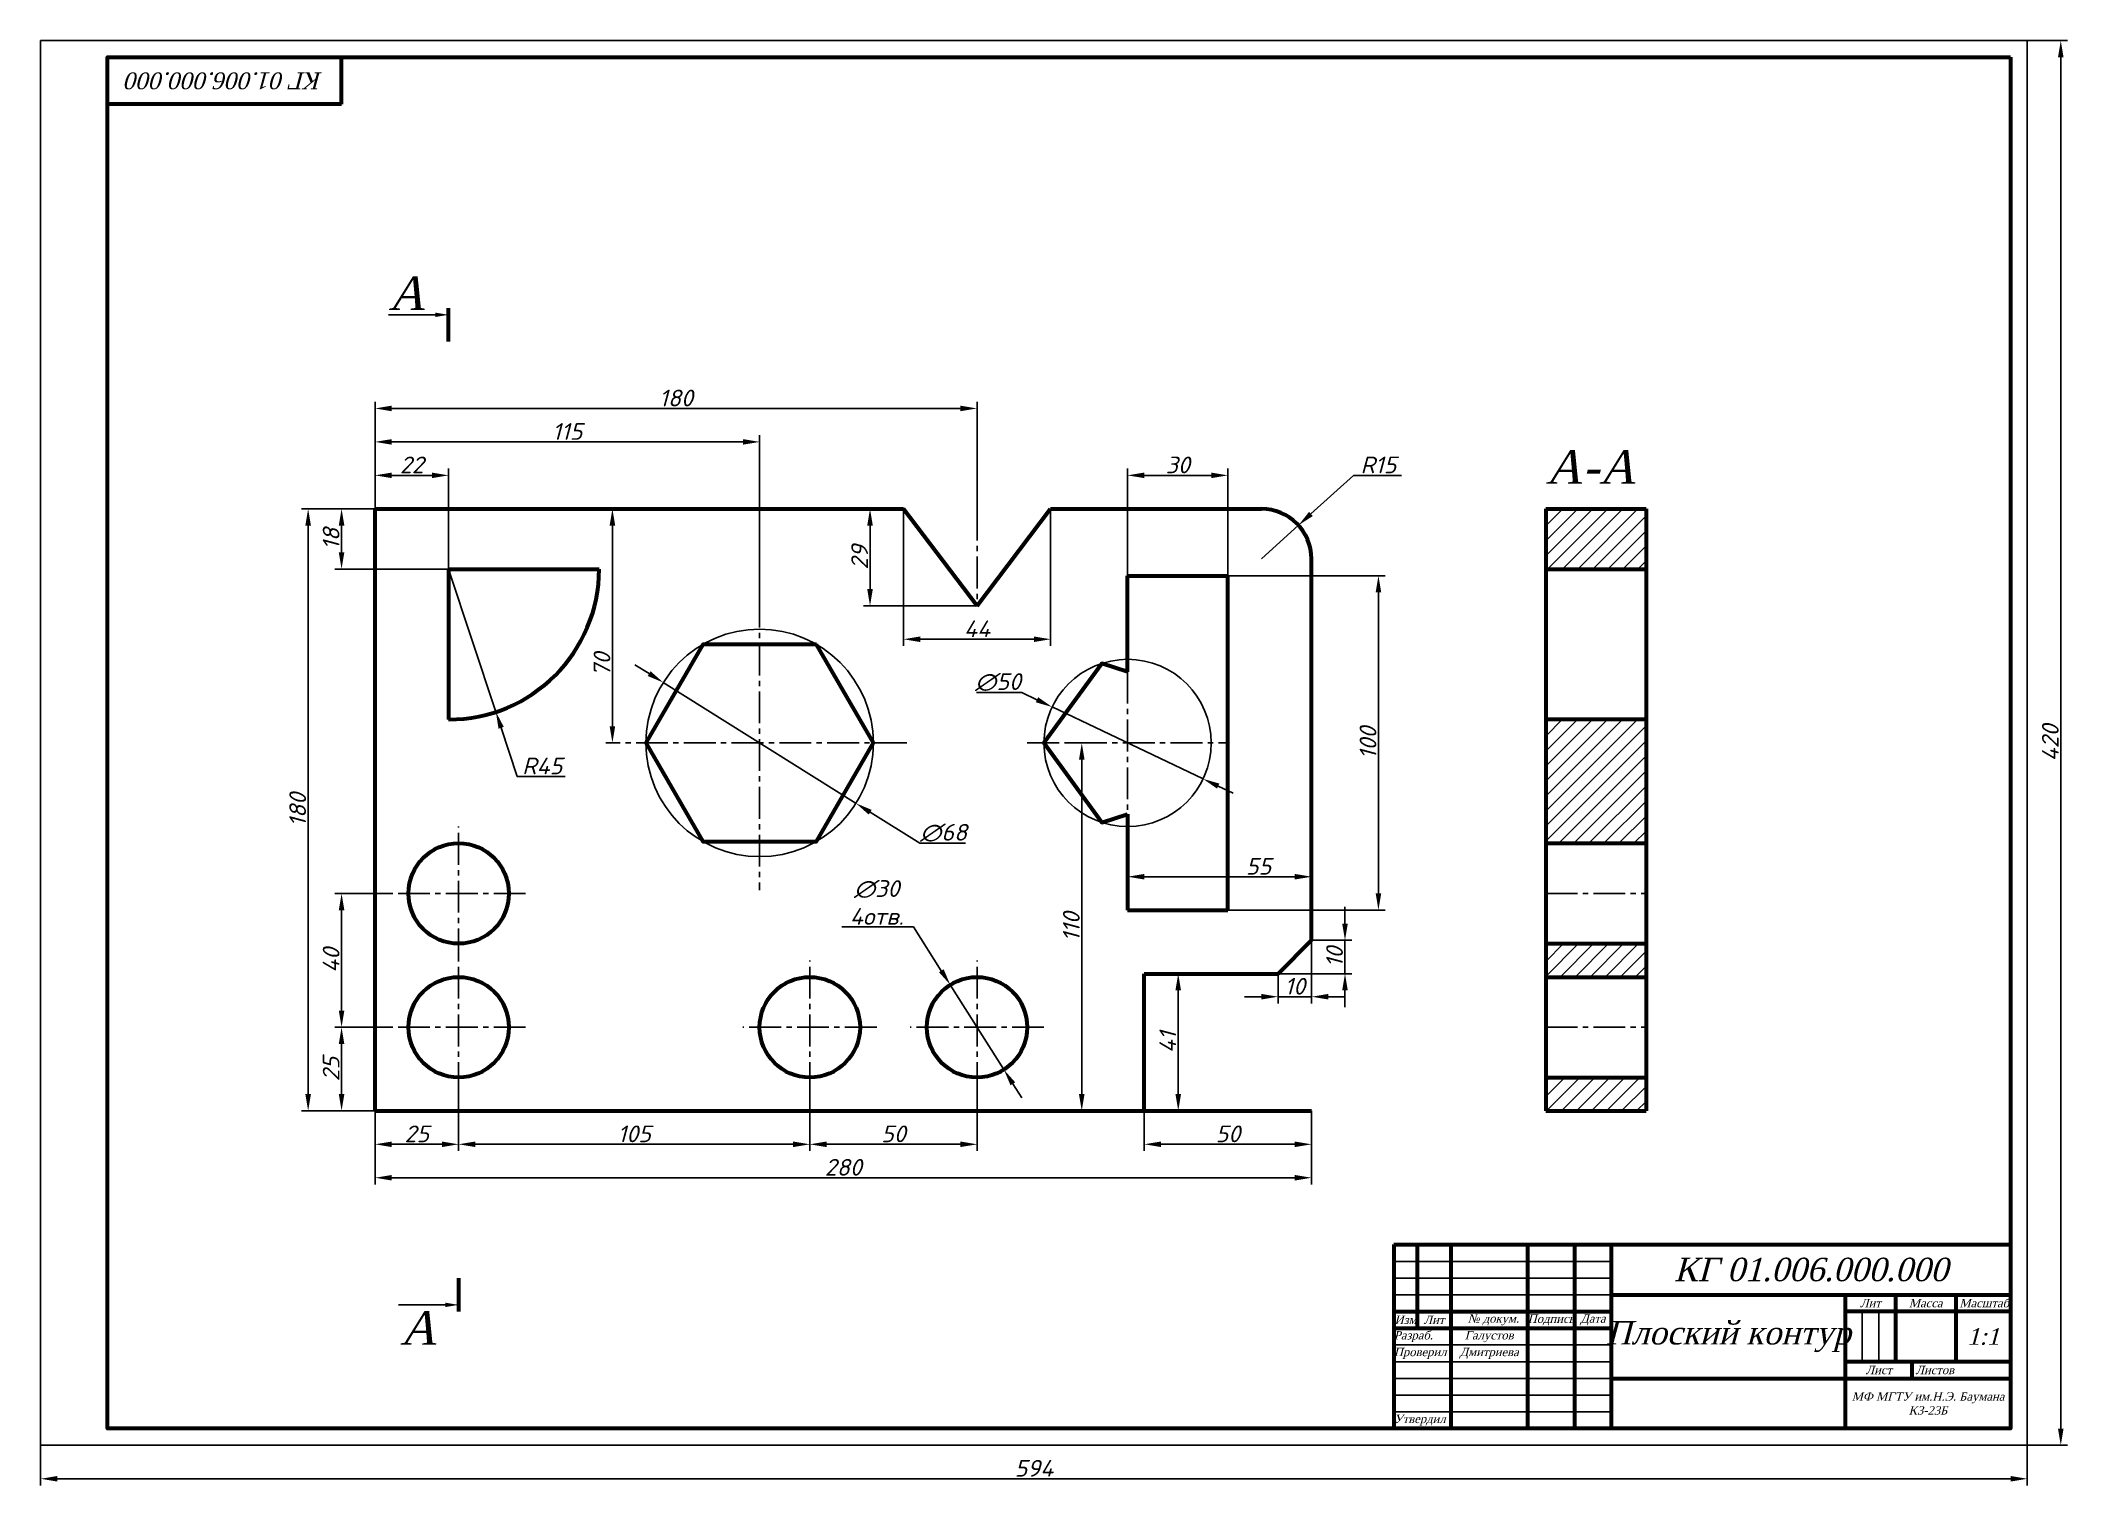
# Model space of a CAD drawing. Header units: millimetres. Extents: x 0 to 606, y -12 to 420.
import ezdxf
from ezdxf import colors
from ezdxf.entities.mleader import LeaderData, LeaderLine
from ezdxf.math import Vec2, Vec3

# ---------------------------------------------------------------- set-up
doc = ezdxf.new("R2010")
doc.units = ezdxf.units.MM
doc.header["$LTSCALE"] = 0.5
doc.linetypes.add('CENTER2', pattern=[28.575, 19.05, -3.175, 3.175, -3.175])
for name, color, linetype, lineweight in [('Осевая', 30, 'CENTER2', 25), ('Основная сплошная', 170, 'Continuous', 60), ('Размеры', 12, 'Continuous', 25), ('Тонкая', 238, 'Continuous', 25)]:
    doc.layers.add(name, color=color, linetype=linetype, lineweight=lineweight)
doc.styles.get("Standard").update_dxf_attribs({"font": 'arial.ttf'})
doc.styles.add('Надписи', font='times.ttf', dxfattribs={"oblique": 15})
doc.styles.add('Размеры', font='romans.shx', dxfattribs={"oblique": 15, "height": 5})
doc.dimstyles.new('ISO-25', dxfattribs={"dimtxt": 5, "dimasz": 5, "dimexe": 2, "dimexo": 0, "dimtad": 1, "dimtoh": 1, "dimdec": 0, "dimdsep": 46, "dimtxsty": 'Размеры', "dimcen": 2.5, "dimadec": 0, "dimazin": 0, "dimtfac": 1, "dimtdec": 0, "dimtmove": 0, "dimatfit": 0, "dimfxl": 1, "dimarcsym": 0})

# ---------------------------------------------------------------- blocks, each defined once
blk = doc.blocks.new('*D6')
at = {"layer": 'Defpoints', "color": 0, "transparency": 16777216}
for p in [(0, 0), (594, 0), (594, -10)]:
    blk.add_point(p, dxfattribs=at)
at = {"layer": 'Размеры', "color": 0, "lineweight": -2, "transparency": 16777216}
for p, q in [((0, 0), (0, -12)), ((594, 0), (594, -12)), ((5, -10), (589, -10))]:
    blk.add_line(p, q, dxfattribs=at)
at = {"layer": 'Размеры', "color": 0, "transparency": 16777216}
for points in [[(5, -9.17), (5, -10.83), (0, -10)], [(589, -9.17), (589, -10.83), (594, -10)]]:
    blk.add_solid(points, dxfattribs=at)
at = {"layer": 'Размеры', "color": 0, "transparency": 16777216, "insert": (297, -6.87), "char_height": 5, "attachment_point": 5, "style": 'Размеры'}
blk.add_mtext('594', dxfattribs=at)
blk = doc.blocks.new('*D7')
at = {"layer": 'Defpoints', "color": 0, "transparency": 16777216}
for p in [(594, 420), (604, 420), (594, 0)]:
    blk.add_point(p, dxfattribs=at)
at = {"layer": 'Размеры', "color": 0, "lineweight": -2, "transparency": 16777216}
for p, q in [((594, 420), (606, 420)), ((604, 5), (604, 415)), ((594, 0), (606, 0))]:
    blk.add_line(p, q, dxfattribs=at)
at = {"layer": 'Размеры', "color": 0, "transparency": 16777216}
for points in [[(603.17, 415), (604.83, 415), (604, 420)], [(603.17, 5), (604.83, 5), (604, 0)]]:
    blk.add_solid(points, dxfattribs=at)
at = {"layer": 'Размеры', "color": 0, "transparency": 16777216, "insert": (600.88, 210), "char_height": 5, "attachment_point": 5, "rotation": 90, "style": 'Размеры'}
blk.add_mtext('420', dxfattribs=at)
blk = doc.blocks.new('*D8')
at = {"layer": 'Defpoints', "color": 0, "transparency": 16777216}
for p in [(125, 105), (100, 100), (125, 90)]:
    blk.add_point(p, dxfattribs=at)
at = {"layer": 'Размеры', "color": 0, "lineweight": -2, "transparency": 16777216}
for p, q in [((125, 105), (125, 88)), ((100, 100), (100, 88)), ((105, 90), (120, 90))]:
    blk.add_line(p, q, dxfattribs=at)
at = {"layer": 'Размеры', "color": 0, "transparency": 16777216}
for points in [[(105, 90.83), (105, 89.17), (100, 90)], [(120, 90.83), (120, 89.17), (125, 90)]]:
    blk.add_solid(points, dxfattribs=at)
at = {"layer": 'Размеры', "color": 0, "transparency": 16777216, "insert": (112.5, 93.12), "char_height": 5, "attachment_point": 5, "style": 'Размеры'}
blk.add_mtext('25', dxfattribs=at)
blk = doc.blocks.new('*D9')
at = {"layer": 'Defpoints', "color": 0, "transparency": 16777216}
for p in [(125, 105), (230, 105), (230, 90)]:
    blk.add_point(p, dxfattribs=at)
at = {"layer": 'Размеры', "color": 0, "lineweight": -2, "transparency": 16777216}
for p, q in [((125, 105), (125, 88)), ((230, 105), (230, 88)), ((130, 90), (225, 90))]:
    blk.add_line(p, q, dxfattribs=at)
at = {"layer": 'Размеры', "color": 0, "transparency": 16777216}
for points in [[(130, 90.83), (130, 89.17), (125, 90)], [(225, 90.83), (225, 89.17), (230, 90)]]:
    blk.add_solid(points, dxfattribs=at)
at = {"layer": 'Размеры', "color": 0, "transparency": 16777216, "insert": (177.5, 93.12), "char_height": 5, "attachment_point": 5, "style": 'Размеры'}
blk.add_mtext('105', dxfattribs=at)
blk = doc.blocks.new('*D10')
at = {"layer": 'Defpoints', "color": 0, "transparency": 16777216}
for p in [(230, 105), (280, 105), (280, 90)]:
    blk.add_point(p, dxfattribs=at)
at = {"layer": 'Размеры', "color": 0, "lineweight": -2, "transparency": 16777216}
for p, q in [((230, 105), (230, 88)), ((280, 105), (280, 88)), ((235, 90), (275, 90))]:
    blk.add_line(p, q, dxfattribs=at)
at = {"layer": 'Размеры', "color": 0, "transparency": 16777216}
for points in [[(235, 90.83), (235, 89.17), (230, 90)], [(275, 90.83), (275, 89.17), (280, 90)]]:
    blk.add_solid(points, dxfattribs=at)
at = {"layer": 'Размеры', "color": 0, "transparency": 16777216, "insert": (255, 93.12), "char_height": 5, "attachment_point": 5, "style": 'Размеры'}
blk.add_mtext('50', dxfattribs=at)
blk = doc.blocks.new('*D11')
at = {"layer": 'Defpoints', "color": 0, "transparency": 16777216}
for p in [(330, 100), (380, 100), (380, 90)]:
    blk.add_point(p, dxfattribs=at)
at = {"layer": 'Размеры', "color": 0, "lineweight": -2, "transparency": 16777216}
for p, q in [((330, 100), (330, 88)), ((380, 100), (380, 88)), ((335, 90), (375, 90))]:
    blk.add_line(p, q, dxfattribs=at)
at = {"layer": 'Размеры', "color": 0, "transparency": 16777216}
for points in [[(335, 90.83), (335, 89.17), (330, 90)], [(375, 90.83), (375, 89.17), (380, 90)]]:
    blk.add_solid(points, dxfattribs=at)
at = {"layer": 'Размеры', "color": 0, "transparency": 16777216, "insert": (355, 93.12), "char_height": 5, "attachment_point": 5, "style": 'Размеры'}
blk.add_mtext('50', dxfattribs=at)
blk = doc.blocks.new('*D12')
at = {"layer": 'Defpoints', "color": 0, "transparency": 16777216}
for p in [(100, 100), (380, 100), (380, 80)]:
    blk.add_point(p, dxfattribs=at)
at = {"layer": 'Размеры', "color": 0, "lineweight": -2, "transparency": 16777216}
for p, q in [((100, 100), (100, 78)), ((380, 100), (380, 78)), ((105, 80), (375, 80))]:
    blk.add_line(p, q, dxfattribs=at)
at = {"layer": 'Размеры', "color": 0, "transparency": 16777216}
for points in [[(105, 80.83), (105, 79.17), (100, 80)], [(375, 80.83), (375, 79.17), (380, 80)]]:
    blk.add_solid(points, dxfattribs=at)
at = {"layer": 'Размеры', "color": 0, "transparency": 16777216, "insert": (240, 83.12), "char_height": 5, "attachment_point": 5, "style": 'Размеры'}
blk.add_mtext('280', dxfattribs=at)
blk = doc.blocks.new('*D13')
at = {"layer": 'Defpoints', "color": 0, "transparency": 16777216}
for p in [(330, 141), (340.14, 141), (330, 100)]:
    blk.add_point(p, dxfattribs=at)
at = {"layer": 'Размеры', "color": 0, "lineweight": -2, "transparency": 16777216}
for p, q in [((330, 141), (342.14, 141)), ((340.14, 105), (340.14, 136)), ((330, 100), (342.14, 100))]:
    blk.add_line(p, q, dxfattribs=at)
at = {"layer": 'Размеры', "color": 0, "transparency": 16777216}
for points in [[(339.31, 136), (340.98, 136), (340.14, 141)], [(339.31, 105), (340.98, 105), (340.14, 100)]]:
    blk.add_solid(points, dxfattribs=at)
at = {"layer": 'Размеры', "color": 0, "transparency": 16777216, "insert": (337.02, 120.5), "char_height": 5, "attachment_point": 5, "rotation": 90, "style": 'Размеры'}
blk.add_mtext('41', dxfattribs=at)
blk = doc.blocks.new('*D14')
at = {"layer": 'Defpoints', "color": 0, "transparency": 16777216}
for p in [(370, 141), (380, 141), (380, 134.12)]:
    blk.add_point(p, dxfattribs=at)
at = {"layer": 'Размеры', "color": 0, "lineweight": -2, "transparency": 16777216}
for p, q in [((370, 141), (370, 132.12)), ((380, 141), (380, 132.12)), ((365, 134.12), (360, 134.12)), ((370, 134.12), (380, 134.12)), ((385, 134.12), (390, 134.12))]:
    blk.add_line(p, q, dxfattribs=at)
at = {"layer": 'Размеры', "color": 0, "transparency": 16777216}
for points in [[(365, 134.96), (365, 133.29), (370, 134.12)], [(385, 134.96), (385, 133.29), (380, 134.12)]]:
    blk.add_solid(points, dxfattribs=at)
at = {"layer": 'Размеры', "color": 0, "transparency": 16777216, "insert": (375, 137.25), "char_height": 5, "attachment_point": 5, "style": 'Размеры'}
blk.add_mtext('10', dxfattribs=at)
blk = doc.blocks.new('*D15')
at = {"layer": 'Defpoints', "color": 0, "transparency": 16777216}
for p in [(380, 151), (390, 151), (380, 141)]:
    blk.add_point(p, dxfattribs=at)
at = {"layer": 'Размеры', "color": 0, "lineweight": -2, "transparency": 16777216}
for p, q in [((390, 156), (390, 161)), ((380, 151), (392, 151)), ((390, 141), (390, 151)), ((380, 141), (392, 141)), ((390, 136), (390, 131))]:
    blk.add_line(p, q, dxfattribs=at)
at = {"layer": 'Размеры', "color": 0, "transparency": 16777216}
for points in [[(389.17, 156), (390.83, 156), (390, 151)], [(389.17, 136), (390.83, 136), (390, 141)]]:
    blk.add_solid(points, dxfattribs=at)
at = {"layer": 'Размеры', "color": 0, "transparency": 16777216, "insert": (386.88, 146), "char_height": 5, "attachment_point": 5, "rotation": 90, "style": 'Размеры'}
blk.add_mtext('10', dxfattribs=at)
blk = doc.blocks.new('*D16')
at = {"layer": 'Defpoints', "color": 0, "transparency": 16777216}
for p in [(90, 125), (105, 125), (100, 100)]:
    blk.add_point(p, dxfattribs=at)
at = {"layer": 'Размеры', "color": 0, "lineweight": -2, "transparency": 16777216}
for p, q in [((105, 125), (88, 125)), ((90, 105), (90, 120)), ((100, 100), (88, 100))]:
    blk.add_line(p, q, dxfattribs=at)
at = {"layer": 'Размеры', "color": 0, "transparency": 16777216}
for points in [[(89.17, 120), (90.83, 120), (90, 125)], [(89.17, 105), (90.83, 105), (90, 100)]]:
    blk.add_solid(points, dxfattribs=at)
at = {"layer": 'Размеры', "color": 0, "transparency": 16777216, "insert": (86.88, 112.5), "char_height": 5, "attachment_point": 5, "rotation": 90, "style": 'Размеры'}
blk.add_mtext('25', dxfattribs=at)
blk = doc.blocks.new('*D17')
at = {"layer": 'Defpoints', "color": 0, "transparency": 16777216}
for p in [(90, 165), (105, 165), (105, 125)]:
    blk.add_point(p, dxfattribs=at)
at = {"layer": 'Размеры', "color": 0, "lineweight": -2, "transparency": 16777216}
for p, q in [((105, 165), (88, 165)), ((90, 130), (90, 160)), ((105, 125), (88, 125))]:
    blk.add_line(p, q, dxfattribs=at)
at = {"layer": 'Размеры', "color": 0, "transparency": 16777216}
for points in [[(89.17, 160), (90.83, 160), (90, 165)], [(89.17, 130), (90.83, 130), (90, 125)]]:
    blk.add_solid(points, dxfattribs=at)
at = {"layer": 'Размеры', "color": 0, "transparency": 16777216, "insert": (86.88, 145), "char_height": 5, "attachment_point": 5, "rotation": 90, "style": 'Размеры'}
blk.add_mtext('40', dxfattribs=at)
blk = doc.blocks.new('*D18')
at = {"layer": 'Defpoints', "color": 0, "transparency": 16777216}
for p in [(100, 280), (80, 100), (100, 100)]:
    blk.add_point(p, dxfattribs=at)
at = {"layer": 'Размеры', "color": 0, "lineweight": -2, "transparency": 16777216}
for p, q in [((100, 280), (78, 280)), ((80, 275), (80, 105)), ((100, 100), (78, 100))]:
    blk.add_line(p, q, dxfattribs=at)
at = {"layer": 'Размеры', "color": 0, "transparency": 16777216}
for points in [[(79.17, 275), (80.83, 275), (80, 280)], [(79.17, 105), (80.83, 105), (80, 100)]]:
    blk.add_solid(points, dxfattribs=at)
at = {"layer": 'Размеры', "color": 0, "transparency": 16777216, "insert": (76.88, 190), "char_height": 5, "attachment_point": 5, "rotation": 90, "style": 'Размеры'}
blk.add_mtext('180', dxfattribs=at)
blk = doc.blocks.new('*D19')
at = {"layer": 'Defpoints', "color": 0, "transparency": 16777216}
for p in [(258, 280), (302, 280), (302, 241)]:
    blk.add_point(p, dxfattribs=at)
at = {"layer": 'Размеры', "color": 0, "lineweight": -2, "transparency": 16777216}
for p, q in [((258, 280), (258, 239)), ((302, 280), (302, 239)), ((263, 241), (297, 241))]:
    blk.add_line(p, q, dxfattribs=at)
at = {"layer": 'Размеры', "color": 0, "transparency": 16777216}
for points in [[(263, 241.83), (263, 240.17), (258, 241)], [(297, 241.83), (297, 240.17), (302, 241)]]:
    blk.add_solid(points, dxfattribs=at)
at = {"layer": 'Размеры', "color": 0, "transparency": 16777216, "insert": (280, 244.12), "char_height": 5, "attachment_point": 5, "style": 'Размеры'}
blk.add_mtext('44', dxfattribs=at)
blk = doc.blocks.new('*D20')
at = {"layer": 'Defpoints', "color": 0, "transparency": 16777216}
for p in [(258, 280), (248, 251), (280, 251)]:
    blk.add_point(p, dxfattribs=at)
at = {"layer": 'Размеры', "color": 0, "lineweight": -2, "transparency": 16777216}
for p, q in [((258, 280), (246, 280)), ((248, 275), (248, 256)), ((280, 251), (246, 251))]:
    blk.add_line(p, q, dxfattribs=at)
at = {"layer": 'Размеры', "color": 0, "transparency": 16777216}
for points in [[(247.17, 275), (248.83, 275), (248, 280)], [(247.17, 256), (248.83, 256), (248, 251)]]:
    blk.add_solid(points, dxfattribs=at)
at = {"layer": 'Размеры', "color": 0, "transparency": 16777216, "insert": (244.88, 265.5), "char_height": 5, "attachment_point": 5, "rotation": 90, "style": 'Размеры'}
blk.add_mtext('29', dxfattribs=at)
blk = doc.blocks.new('*D21')
at = {"layer": 'Defpoints', "color": 0, "transparency": 16777216}
for p in [(376.1, 275.09), (365, 265)]:
    blk.add_point(p, dxfattribs=at)
at = {"layer": 'Размеры', "color": 0, "lineweight": -2, "transparency": 16777216}
for p, q in [((379.8, 278.45), (392.51, 290)), ((392.51, 290), (406.86, 290)), ((365, 265), (376.1, 275.09))]:
    blk.add_line(p, q, dxfattribs=at)
at = {"layer": 'Размеры', "color": 0, "transparency": 16777216}
blk.add_solid([(379.24, 279.07), (380.36, 277.83), (376.1, 275.09)], dxfattribs=at)
at = {"layer": 'Размеры', "color": 0, "transparency": 16777216, "insert": (400, 293.12), "char_height": 5, "attachment_point": 5, "style": 'Размеры'}
blk.add_mtext('R15', dxfattribs=at)
blk = doc.blocks.new('*D22')
at = {"layer": 'Defpoints', "color": 0, "transparency": 16777216}
for p in [(271.98, 137.68), (288.02, 112.32)]:
    blk.add_point(p, dxfattribs=at)
at = {"layer": 'Размеры', "color": 0, "lineweight": -2, "transparency": 16777216}
for p, q in [((261.03, 155), (239.6, 155)), ((269.31, 141.9), (261.03, 155)), ((288.02, 112.32), (271.98, 137.68)), ((290.69, 108.1), (293.36, 103.87))]:
    blk.add_line(p, q, dxfattribs=at)
at = {"layer": 'Размеры', "color": 0, "transparency": 16777216}
for points in [[(270.01, 142.35), (268.61, 141.46), (271.98, 137.68)], [(291.39, 108.54), (289.99, 107.65), (288.02, 112.32)]]:
    blk.add_solid(points, dxfattribs=at)
at = {"layer": 'Размеры', "color": 0, "transparency": 16777216, "insert": (250, 162.29), "char_height": 5, "attachment_point": 5, "style": 'Размеры'}
blk.add_mtext('∅30\\P4отв.', dxfattribs=at)
blk = doc.blocks.new('*D23')
at = {"layer": 'Defpoints', "color": 0, "transparency": 16777216}
for p in [(90, 280), (122, 280), (122, 262)]:
    blk.add_point(p, dxfattribs=at)
at = {"layer": 'Размеры', "color": 0, "lineweight": -2, "transparency": 16777216}
for p, q in [((122, 280), (88, 280)), ((90, 267), (90, 275)), ((122, 262), (88, 262))]:
    blk.add_line(p, q, dxfattribs=at)
at = {"layer": 'Размеры', "color": 0, "transparency": 16777216}
for points in [[(89.17, 275), (90.83, 275), (90, 280)], [(89.17, 267), (90.83, 267), (90, 262)]]:
    blk.add_solid(points, dxfattribs=at)
at = {"layer": 'Размеры', "color": 0, "transparency": 16777216, "insert": (86.88, 271), "char_height": 5, "attachment_point": 5, "rotation": 90, "style": 'Размеры'}
blk.add_mtext('18', dxfattribs=at)
blk = doc.blocks.new('*D24')
at = {"layer": 'Defpoints', "color": 0, "transparency": 16777216}
for p in [(100, 290), (100, 262), (122, 262)]:
    blk.add_point(p, dxfattribs=at)
at = {"layer": 'Размеры', "color": 0, "lineweight": -2, "transparency": 16777216}
for p, q in [((100, 262), (100, 292)), ((122, 262), (122, 292)), ((117, 290), (105, 290))]:
    blk.add_line(p, q, dxfattribs=at)
at = {"layer": 'Размеры', "color": 0, "transparency": 16777216}
for points in [[(105, 290.83), (105, 289.17), (100, 290)], [(117, 290.83), (117, 289.17), (122, 290)]]:
    blk.add_solid(points, dxfattribs=at)
at = {"layer": 'Размеры', "color": 0, "transparency": 16777216, "insert": (111, 293.12), "char_height": 5, "attachment_point": 5, "style": 'Размеры'}
blk.add_mtext('22', dxfattribs=at)
blk = doc.blocks.new('*D25')
at = {"layer": 'Defpoints', "color": 0, "transparency": 16777216}
for p in [(215, 300), (100, 280), (215, 254)]:
    blk.add_point(p, dxfattribs=at)
at = {"layer": 'Размеры', "color": 0, "lineweight": -2, "transparency": 16777216}
for p, q in [((100, 280), (100, 302)), ((105, 300), (210, 300)), ((215, 254), (215, 302))]:
    blk.add_line(p, q, dxfattribs=at)
at = {"layer": 'Размеры', "color": 0, "transparency": 16777216}
for points in [[(105, 300.83), (105, 299.17), (100, 300)], [(210, 300.83), (210, 299.17), (215, 300)]]:
    blk.add_solid(points, dxfattribs=at)
at = {"layer": 'Размеры', "color": 0, "transparency": 16777216, "insert": (157.5, 303.12), "char_height": 5, "attachment_point": 5, "style": 'Размеры'}
blk.add_mtext('115', dxfattribs=at)
blk = doc.blocks.new('*D26')
at = {"layer": 'Defpoints', "color": 0, "transparency": 16777216}
for p in [(186.19, 228.06), (243.81, 191.94)]:
    blk.add_point(p, dxfattribs=at)
at = {"layer": 'Размеры', "color": 0, "lineweight": -2, "transparency": 16777216}
for p, q in [((181.96, 230.72), (177.72, 233.37)), ((186.19, 228.06), (243.81, 191.94)), ((248.04, 189.28), (262.85, 180)), ((262.85, 180), (276.53, 180))]:
    blk.add_line(p, q, dxfattribs=at)
at = {"layer": 'Размеры', "color": 0, "transparency": 16777216}
for points in [[(182.4, 231.42), (181.51, 230.01), (186.19, 228.06)], [(248.49, 189.99), (247.6, 188.58), (243.81, 191.94)]]:
    blk.add_solid(points, dxfattribs=at)
at = {"layer": 'Размеры', "color": 0, "transparency": 16777216, "insert": (270, 183.12), "char_height": 5, "attachment_point": 5, "style": 'Размеры'}
blk.add_mtext('∅68', dxfattribs=at)
blk = doc.blocks.new('*D27')
at = {"layer": 'Defpoints', "color": 0, "transparency": 16777216}
for p in [(215, 280), (170.98, 210), (170.98, 210)]:
    blk.add_point(p, dxfattribs=at)
at = {"layer": 'Размеры', "color": 0, "lineweight": -2, "transparency": 16777216}
for p, q in [((215, 280), (168.98, 280)), ((170.98, 275), (170.98, 215)), ((170.98, 210), (168.98, 210))]:
    blk.add_line(p, q, dxfattribs=at)
at = {"layer": 'Размеры', "color": 0, "transparency": 16777216}
for points in [[(170.15, 275), (171.81, 275), (170.98, 280)], [(170.15, 215), (171.81, 215), (170.98, 210)]]:
    blk.add_solid(points, dxfattribs=at)
at = {"layer": 'Размеры', "color": 0, "transparency": 16777216, "insert": (167.86, 233.41), "char_height": 5, "attachment_point": 5, "rotation": 90, "style": 'Размеры'}
blk.add_mtext('70', dxfattribs=at)
blk = doc.blocks.new('*D28')
at = {"layer": 'Defpoints', "color": 0, "transparency": 16777216}
for p in [(122, 262), (136.14, 219.28)]:
    blk.add_point(p, dxfattribs=at)
at = {"layer": 'Размеры', "color": 0, "lineweight": -2, "transparency": 16777216}
for p, q in [((122, 262), (136.14, 219.28)), ((137.71, 214.53), (142.51, 200)), ((142.51, 200), (156.86, 200))]:
    blk.add_line(p, q, dxfattribs=at)
at = {"layer": 'Размеры', "color": 0, "transparency": 16777216}
blk.add_solid([(138.5, 214.79), (136.92, 214.27), (136.14, 219.28)], dxfattribs=at)
at = {"layer": 'Размеры', "color": 0, "transparency": 16777216, "insert": (150, 203.12), "char_height": 5, "attachment_point": 5, "style": 'Размеры'}
blk.add_mtext('R45', dxfattribs=at)
blk = doc.blocks.new('*D29')
at = {"layer": 'Defpoints', "color": 0, "transparency": 16777216}
for p in [(280, 310), (100, 280), (280, 280)]:
    blk.add_point(p, dxfattribs=at)
at = {"layer": 'Размеры', "color": 0, "lineweight": -2, "transparency": 16777216}
for p, q in [((100, 280), (100, 312)), ((105, 310), (275, 310)), ((280, 280), (280, 312))]:
    blk.add_line(p, q, dxfattribs=at)
at = {"layer": 'Размеры', "color": 0, "transparency": 16777216}
for points in [[(105, 310.83), (105, 309.17), (100, 310)], [(275, 310.83), (275, 309.17), (280, 310)]]:
    blk.add_solid(points, dxfattribs=at)
at = {"layer": 'Размеры', "color": 0, "transparency": 16777216, "insert": (190, 313.12), "char_height": 5, "attachment_point": 5, "style": 'Размеры'}
blk.add_mtext('180', dxfattribs=at)
blk = doc.blocks.new('*D30')
at = {"layer": 'Defpoints', "color": 0, "transparency": 16777216}
for p in [(355, 290), (325, 260), (355, 260)]:
    blk.add_point(p, dxfattribs=at)
at = {"layer": 'Размеры', "color": 0, "lineweight": -2, "transparency": 16777216}
for p, q in [((325, 260), (325, 292)), ((355, 260), (355, 292)), ((330, 290), (350, 290))]:
    blk.add_line(p, q, dxfattribs=at)
at = {"layer": 'Размеры', "color": 0, "transparency": 16777216}
for points in [[(330, 290.83), (330, 289.17), (325, 290)], [(350, 290.83), (350, 289.17), (355, 290)]]:
    blk.add_solid(points, dxfattribs=at)
at = {"layer": 'Размеры', "color": 0, "transparency": 16777216, "insert": (340, 293.12), "char_height": 5, "attachment_point": 5, "style": 'Размеры'}
blk.add_mtext('30', dxfattribs=at)
blk = doc.blocks.new('*D31')
at = {"layer": 'Defpoints', "color": 0, "transparency": 16777216}
for p in [(355, 260), (400, 260), (355, 160)]:
    blk.add_point(p, dxfattribs=at)
at = {"layer": 'Размеры', "color": 0, "lineweight": -2, "transparency": 16777216}
for p, q in [((355, 260), (402, 260)), ((400, 165), (400, 255)), ((355, 160), (402, 160))]:
    blk.add_line(p, q, dxfattribs=at)
at = {"layer": 'Размеры', "color": 0, "transparency": 16777216}
for points in [[(399.17, 255), (400.83, 255), (400, 260)], [(399.17, 165), (400.83, 165), (400, 160)]]:
    blk.add_solid(points, dxfattribs=at)
at = {"layer": 'Размеры', "color": 0, "transparency": 16777216, "insert": (396.88, 210), "char_height": 5, "attachment_point": 5, "rotation": 90, "style": 'Размеры'}
blk.add_mtext('100', dxfattribs=at)
blk = doc.blocks.new('*D32')
at = {"layer": 'Defpoints', "color": 0, "transparency": 16777216}
for p in [(325, 170), (325, 170), (380, 170)]:
    blk.add_point(p, dxfattribs=at)
at = {"layer": 'Размеры', "color": 0, "lineweight": -2, "transparency": 16777216}
for p, q in [((325, 170), (325, 172)), ((375, 170), (330, 170)), ((380, 170), (380, 172))]:
    blk.add_line(p, q, dxfattribs=at)
at = {"layer": 'Размеры', "color": 0, "transparency": 16777216}
for points in [[(330, 170.83), (330, 169.17), (325, 170)], [(375, 170.83), (375, 169.17), (380, 170)]]:
    blk.add_solid(points, dxfattribs=at)
at = {"layer": 'Размеры', "color": 0, "transparency": 16777216, "insert": (364.16, 173.12), "char_height": 5, "attachment_point": 5, "style": 'Размеры'}
blk.add_mtext('55', dxfattribs=at)
blk = doc.blocks.new('*D33')
at = {"layer": 'Defpoints', "color": 0, "transparency": 16777216}
for p in [(302.43, 220.75), (347.57, 199.25)]:
    blk.add_point(p, dxfattribs=at)
at = {"layer": 'Размеры', "color": 0, "lineweight": -2, "transparency": 16777216}
for p, q in [((293.4, 225.05), (279.79, 225.05)), ((297.91, 222.9), (293.4, 225.05)), ((347.57, 199.25), (302.43, 220.75)), ((352.09, 197.1), (356.6, 194.95))]:
    blk.add_line(p, q, dxfattribs=at)
at = {"layer": 'Размеры', "color": 0, "transparency": 16777216}
for points in [[(298.27, 223.65), (297.56, 222.15), (302.43, 220.75)], [(352.44, 197.85), (351.73, 196.35), (347.57, 199.25)]]:
    blk.add_solid(points, dxfattribs=at)
at = {"layer": 'Размеры', "color": 0, "transparency": 16777216, "insert": (286.28, 228.17), "char_height": 5, "attachment_point": 5, "style": 'Размеры'}
blk.add_mtext('∅50', dxfattribs=at)
blk = doc.blocks.new('*D36')
at = {"layer": 'Defpoints', "color": 0, "transparency": 16777216}
for p in [(306.5, 210), (311.3, 210), (330, 100)]:
    blk.add_point(p, dxfattribs=at)
at = {"layer": 'Размеры', "color": 0, "lineweight": -2, "transparency": 16777216}
for p, q in [((306.5, 210), (313.3, 210)), ((311.3, 105), (311.3, 205)), ((330, 100), (309.3, 100))]:
    blk.add_line(p, q, dxfattribs=at)
at = {"layer": 'Размеры', "color": 0, "transparency": 16777216}
for points in [[(310.47, 205), (312.13, 205), (311.3, 210)], [(310.47, 105), (312.13, 105), (311.3, 100)]]:
    blk.add_solid(points, dxfattribs=at)
at = {"layer": 'Размеры', "color": 0, "transparency": 16777216, "insert": (308.18, 155), "char_height": 5, "attachment_point": 5, "rotation": 90, "style": 'Размеры'}
blk.add_mtext('110', dxfattribs=at)

msp = doc.modelspace()

# ---------------------------------------------------------------- hatches: boundary and pattern name
h = msp.add_hatch()
h.set_pattern_fill('ANSI31', color=256)
h.paths.add_polyline_path([(450, 280), (450, 262), (480, 262), (480, 280)])
h = msp.add_hatch()
h.set_pattern_fill('ANSI31', color=256)
h.paths.add_polyline_path([(480, 217.1), (450, 217.1), (450, 180), (480, 180)])
h.paths.add_polyline_path([(480, 150), (450, 150), (450, 140), (480, 140)])
h.paths.add_polyline_path([(480, 110), (450, 110), (450, 100), (480, 100)])

# ---------------------------------------------------------------- linework, layer by layer
for p, q in [((594, 420), (0, 420)), ((0, 420), (0, 0)), ((594, 0), (594, 420)), ((0, 0), (594, 0))]:
    msp.add_line(p, q)
at = {"layer": 'Осевая'}
for p, q in [((280, 280), (280, 251)), ((215, 254), (215, 166)), ((325, 231.27), (325, 188.73)), ((259, 210), (171, 210)), ((295, 210), (355, 210)), ((125, 145), (125, 185)), ((145, 165), (105, 165)), ((450, 165), (480, 165)), ((125, 105), (125, 145)), ((230, 105), (230, 145)), ((280, 105), (280, 145)), ((145, 125), (105, 125)), ((250, 125), (210, 125)), ((300, 125), (260, 125)), ((450, 125), (480, 125))]:
    msp.add_line(p, q, dxfattribs=at)
at = {"layer": 'Основная сплошная'}
for p, q in [((90, 401), (90, 415)), ((90, 401), (20, 401)), ((122, 330), (122, 340)), ((100, 280), (122, 280)), ((100, 262), (100, 280)), ((122, 280), (258, 280)), ((280, 251), (258, 280)), ((280, 251), (302, 280)), ((302, 280), (365, 280)), ((450, 280), (450, 100)), ((450, 280), (480, 280)), ((480, 280), (480, 100)), ((100, 165), (100, 262)), ((122, 262), (122, 217)), ((122, 262), (167, 262)), ((380, 151), (380, 265)), ((450, 262), (480, 262)), ((325, 231.27), (325, 260)), ((325, 260), (355, 260)), ((355, 160), (355, 260)), ((450, 217.1), (480, 217.1)), ((325, 188.73), (325, 160)), ((450, 180), (480, 180)), ((100, 125), (100, 165)), ((325, 160), (355, 160)), ((370, 141), (380, 151)), ((450, 150), (480, 150)), ((330, 100), (330, 141)), ((330, 141), (370, 141)), ((450, 140), (480, 140)), ((100, 100), (100, 125)), ((450, 110), (480, 110)), ((100, 100), (125, 100)), ((125, 100), (230, 100)), ((230, 100), (280, 100)), ((280, 100), (330, 100)), ((330, 100), (380, 100)), ((450, 100), (480, 100)), ((404.61, 60), (404.61, 5)), ((404.61, 60), (589, 60)), ((411.61, 60), (411.61, 35)), ((421.61, 60), (421.61, 5)), ((444.61, 60), (444.61, 5)), ((458.61, 60), (458.61, 5)), ((469.61, 60), (469.61, 5)), ((125, 50), (125, 40)), ((469.61, 45), (589, 45)), ((539.61, 5), (539.61, 45)), ((554.61, 45), (554.61, 25.08)), ((572.61, 45), (572.61, 25)), ((404.61, 40), (469.61, 40)), ((589, 40), (539.61, 40)), ((404.61, 35), (469.61, 35)), ((589, 25), (539.61, 25)), ((559.61, 20), (559.61, 25)), ((469.61, 20), (589, 20))]:
    msp.add_line(p, q, dxfattribs=at)
for points in [[(589, 415), (589, 5), (20, 5), (20, 415), (589, 415)], [(325, 231.27), (317.27, 233.78), (300, 210), (317.27, 186.22), (325, 188.73)]]:
    msp.add_lwpolyline(points, dxfattribs=at)
msp.add_lwpolyline([(232, 239.44), (198, 239.44), (181, 210), (198, 180.56), (232, 180.56), (249, 210)], close=True, dxfattribs=at)
for centre in [(125, 165), (125, 125), (230, 125), (280, 125)]:
    msp.add_circle(centre, 15, dxfattribs=at)
for centre, radius, start, end in [((365, 265), 15, 0, 90), ((122, 262), 45, 270, 0)]:
    msp.add_arc(centre, radius, start, end, dxfattribs=at)
at = {"layer": 'Тонкая'}
for p, q in [((380, 141), (380, 151)), ((370, 141), (380, 141)), ((404.61, 55), (469.61, 55)), ((404.61, 50), (469.61, 50)), ((404.61, 45), (469.61, 45)), ((544.61, 40), (544.61, 25)), ((549.61, 40), (549.61, 25)), ((404.61, 30), (469.61, 30)), ((404.61, 25), (469.61, 25)), ((404.61, 20), (469.61, 20)), ((404.61, 15), (469.61, 15)), ((404.61, 10), (469.61, 10))]:
    msp.add_line(p, q, dxfattribs=at)
for centre, radius in [((215, 210), 34), ((325, 210), 25)]:
    msp.add_circle(centre, radius, dxfattribs=at)

# ---------------------------------------------------------------- texts
at = {"style": 'Надписи'}
for s, width, insert, char_height, attachment_point in [('A', 18.1262, (104, 349.45), 10, 1), ('A-A', 30.3109, (450, 297.5), 10, 1), ('Лит', 15, (547.11, 42.5), 2.5, 5), ('Масса', 18, (563.61, 42.5), 2.5, 5), ('Масштаб', 17, (581.11, 42.5), 2.5, 5), ('A', 18.1262, (107.46, 40.08), 10, 1), ('Изм', 7, (408.11, 37.5), 2.5, 5), ('Лит', 10, (416.61, 37.5), 2.5, 5), ('\\pi-7.5,l10,t10;№ докум.', 23, (433.11, 37.5), 2.5, 5), ('Подпись', 14, (451.61, 37.5), 2.5, 5), ('Дата', 11, (464.11, 37.5), 2.5, 5), ('Разраб.', 17, (404.61, 32.5), 2.5, 4), ('Галустов', 23, (433.11, 32.5), 2.5, 5), ('Проверил', 17, (404.61, 27.5), 2.5, 4), ('Дмитриева', 23, (433.11, 27.5), 2.5, 5), ('Лист', 20, (549.61, 22.5), 2.5, 5), (' Листов', 30, (559.61, 22.5), 2.5, 4), ('Утвердил', 17, (404.61, 7.5), 2.5, 4)]:
    msp.add_mtext_dynamic_manual_height_columns(s, width=width, gutter_width=12.5, heights=[0], dxfattribs=dict(at, insert=insert, char_height=char_height, attachment_point=attachment_point))
at = {"layer": 'Основная сплошная', "insert": (55, 408), "char_height": 5, "attachment_point": 5, "rotation": 180, "style": 'Надписи'}
msp.add_mtext_dynamic_manual_height_columns('{\\C256;\\c0;КГ 01.006.000.000}', width=70, gutter_width=12.5, heights=[0], dxfattribs=at)
at = {"layer": 'Основная сплошная', "attachment_point": 5, "style": 'Надписи'}
for s, width, insert, char_height in [('{\\C256;\\c0;КГ 01.006.000.000}', 119.3894, (529.31, 52.5), 7), ('{\\C256;\\c0;Плоский контур}', 70, (504.61, 32.5), 7), ('{\\C256;\\c0;1:1}', 16.3894, (580.81, 32.5), 5), ('{\\C256;\\c0;МФ МГТУ им.Н.Э. Баумана К3-23Б}', 49.3894, (564.31, 12.5), 2.5)]:
    msp.add_mtext_dynamic_manual_height_columns(s, width=width, gutter_width=12.5, heights=[0], dxfattribs=dict(at, insert=insert, char_height=char_height))

# ---------------------------------------------------------------- dimensions: what is measured, and where the dimension line sits
at = {"layer": 'Размеры'}
for base, p1, p2, picture, middle in [((604, 420), (594, 0), (594, 420), '*D7', (600.88, 210)), ((80, 100), (100, 280), (100, 100), '*D18', (76.88, 190)), ((90, 280), (122, 262), (122, 280), '*D23', (86.88, 271)), ((248, 251), (258, 280), (280, 251), '*D20', (244.88, 265.5)), ((400, 260), (355, 160), (355, 260), '*D31', (396.88, 210)), ((311.3, 210), (330, 100), (306.5, 210), '*D36', (308.18, 155)), ((90, 165), (105, 125), (105, 165), '*D17', (86.88, 145)), ((340.14, 141), (330, 100), (330, 141), '*D13', (337.02, 120.5)), ((90, 125), (100, 100), (105, 125), '*D16', (86.88, 112.5))]:
    dim = msp.add_linear_dim(base=base, p1=p1, p2=p2, angle=90, dimstyle='ISO-25', dxfattribs=at)
    dim.commit()
    dim.dimension.update_dxf_attribs({"geometry": picture, "text_midpoint": middle})
for base, p1, p2, picture, middle in [((280, 310), (100, 280), (280, 280), '*D29', (190, 313.12)), ((215, 300), (100, 280), (215, 254), '*D25', (157.5, 303.12)), ((100, 290), (122, 262), (100, 262), '*D24', (111, 293.12)), ((355, 290), (325, 260), (355, 260), '*D30', (340, 293.12)), ((302, 241), (258, 280), (302, 280), '*D19', (280, 244.12)), ((125, 90), (100, 100), (125, 105), '*D8', (112.5, 93.12)), ((230, 90), (125, 105), (230, 105), '*D9', (177.5, 93.12)), ((280, 90), (230, 105), (280, 105), '*D10', (255, 93.12)), ((380, 80), (100, 100), (380, 100), '*D12', (240, 83.12)), ((380, 90), (330, 100), (380, 100), '*D11', (355, 93.12)), ((594, -10), (0, 0), (594, 0), '*D6', (297, -6.87))]:
    dim = msp.add_linear_dim(base=base, p1=p1, p2=p2, dimstyle='ISO-25', dxfattribs=at)
    dim.commit()
    dim.dimension.update_dxf_attribs({"geometry": picture, "text_midpoint": middle})
for center, mpoint, picture, middle in [((365, 265), (376.1, 275.09), '*D21', (400, 290)), ((122, 262), (136.14, 219.28), '*D28', (150, 200))]:
    dim = msp.add_radius_dim(center=center, mpoint=mpoint, dimstyle='ISO-25', dxfattribs=at)
    dim.commit()
    dim.dimension.update_dxf_attribs({"geometry": picture, "text_midpoint": middle, "dimtype": 164})
for base, p1, p2, picture, middle in [((170.98, 210), (215, 280), (170.98, 210), '*D27', (170.98, 233.41)), ((390, 151), (380, 141), (380, 151), '*D15', (390, 146))]:
    dim = msp.add_linear_dim(base=base, p1=p1, p2=p2, angle=90, dimstyle='ISO-25', dxfattribs=at)
    dim.commit()
    dim.dimension.update_dxf_attribs({"geometry": picture, "text_midpoint": middle, "dimtype": 160})
for p1, p2, picture, middle in [((186.19, 228.06), (243.81, 191.94), '*D26', (270, 180)), ((347.57, 199.25), (302.43, 220.75), '*D33', (286.28, 225.05))]:
    dim = msp.add_diameter_dim_2p(p1=p1, p2=p2, dimstyle='ISO-25', dxfattribs=at)
    dim.commit()
    dim.dimension.update_dxf_attribs({"geometry": picture, "text_midpoint": middle, "dimtype": 163})
for base, p1, p2, picture, middle in [((325, 170), (380, 170), (325, 170), '*D32', (364.16, 170)), ((380, 134.12), (370, 141), (380, 141), '*D14', (375, 134.12))]:
    dim = msp.add_linear_dim(base=base, p1=p1, p2=p2, dimstyle='ISO-25', dxfattribs=at)
    dim.commit()
    dim.dimension.update_dxf_attribs({"geometry": picture, "text_midpoint": middle, "dimtype": 160})
dim = msp.add_diameter_dim_2p(p1=(288.02, 112.32), p2=(271.98, 137.68), text='<>\\P4отв.', dimstyle='ISO-25', dxfattribs=at)
dim.commit()
dim.dimension.update_dxf_attribs({"geometry": '*D22', "text_midpoint": (250, 155), "dimtype": 163})

# ---------------------------------------------------------------- leaders
ml = msp.add_multileader_mtext('Standard')
ml.set_content('', color=256)
ml.set_leader_properties()
ml.build(insert=Vec2(0, 0))
ctx = ml.context
ctx.base_point, ctx.plane_origin = Vec3(100, 338), Vec3(122, 340)
ctx.text_align_type = 2
notes = []
notes.append((ctx, [(0, (1, 1, 0), (112, 338), (-1, 0), 8, [(0, [(122, 338)], 0, [])])]))
ctx.mtext.insert, ctx.mtext.alignment, ctx.mtext.flow_direction = Vec3(102, 340), 3, 5
ml = msp.add_multileader_mtext('Standard')
ml.set_content('', color=256)
ml.set_leader_properties()
ml.build(insert=Vec2(0, 0))
ctx = ml.context
ctx.base_point, ctx.plane_origin = Vec3(103, 42), Vec3(125, 40)
ctx.text_align_type = 2
notes.append((ctx, [(0, (1, 1, 0), (115, 42), (-1, 0), 8, [(0, [(125, 42)], 0, [])])]))
ctx.mtext.insert, ctx.mtext.alignment, ctx.mtext.flow_direction = Vec3(105, 44), 3, 5
for ctx, leaders in notes:
    for number, flags, end, landing, length, lines in leaders:
        leader = LeaderData()
        leader.index, (leader.has_last_leader_line, leader.has_dogleg_vector, leader.attachment_direction) = number, flags
        leader.last_leader_point, leader.dogleg_vector, leader.dogleg_length = Vec3(end), Vec3(landing), length
        for number, points, colour, breaks in lines:
            line = LeaderLine()
            line.index, line.vertices, line.color, line.breaks = number, Vec3.list(points), colors.encode_raw_color(colour), breaks
            leader.lines.append(line)
        ctx.leaders.append(leader)

doc.saveas('drawing.dxf')
